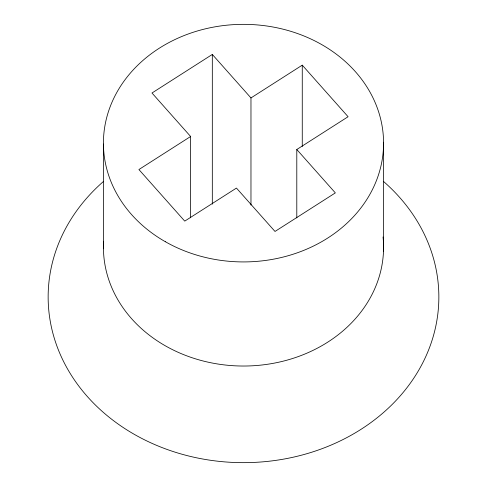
<?xml version="1.0" encoding="UTF-8"?>
<svg xmlns="http://www.w3.org/2000/svg" width="487" height="487" viewBox="0 0 487 487"><rect width="100%" height="100%" fill="white"/><g stroke="black" fill="none" stroke-linecap="round" stroke-linejoin="round"><path stroke-width="0.73" d="M383.488 251.292L383.567 142.228M250.969 205.082L250.969 97.936L212.32 54.441L151.981 93.005L190.624 136.494L190.624 217.811M190.624 136.494L138.911 169.543L184.737 221.122L236.451 188.073L275.003 231.453L335.342 192.895L296.796 149.509L348.089 116.728L302.263 65.155L250.969 97.936M302.263 65.155L302.263 146.465M296.796 149.509L296.796 217.902M212.32 54.441L212.32 204.144M103.433 144.042L103.439 248.754M383.05 236.98A140.073 118.785 0 0 1 246.026 366.011A140.073 118.785 0 0 1 103.609 241.26M383.506 181.444A195.354 165.671 0 0 1 381.108 414.577A195.354 165.671 0 0 1 106.19 414.827A195.354 165.671 0 0 1 103.201 181.7M165.355 241.722A140.073 118.785 0 0 0 383.245 151.238A140.073 118.785 0 0 0 181.895 36.452A140.073 118.785 0 0 0 165.355 241.722"/></g></svg>
